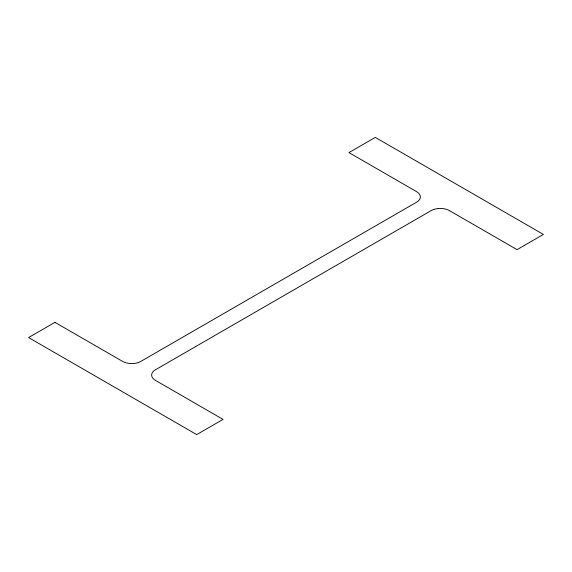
<?xml version="1.0" encoding="UTF-8"?>
<svg xmlns="http://www.w3.org/2000/svg" width="572" height="572" viewBox="0 0 572 572"><rect width="100%" height="100%" fill="white"/><g stroke="black" fill="none" stroke-linecap="round" stroke-linejoin="round"><path stroke-width="0.86" d="M54.948 322.351L28.6 337.559L196.697 434.606L223.044 419.398L155.405 380.344A12.913 7.457 0 0 1 155.405 369.805L431.152 210.603A12.913 7.457 0 0 1 449.413 210.603L517.052 249.649L543.4 234.441L375.303 137.394L348.956 152.602L416.595 191.656A12.913 7.457 0 0 1 416.595 202.195L140.848 361.397A12.913 7.457 0 0 1 122.587 361.397L54.948 322.351"/></g></svg>
